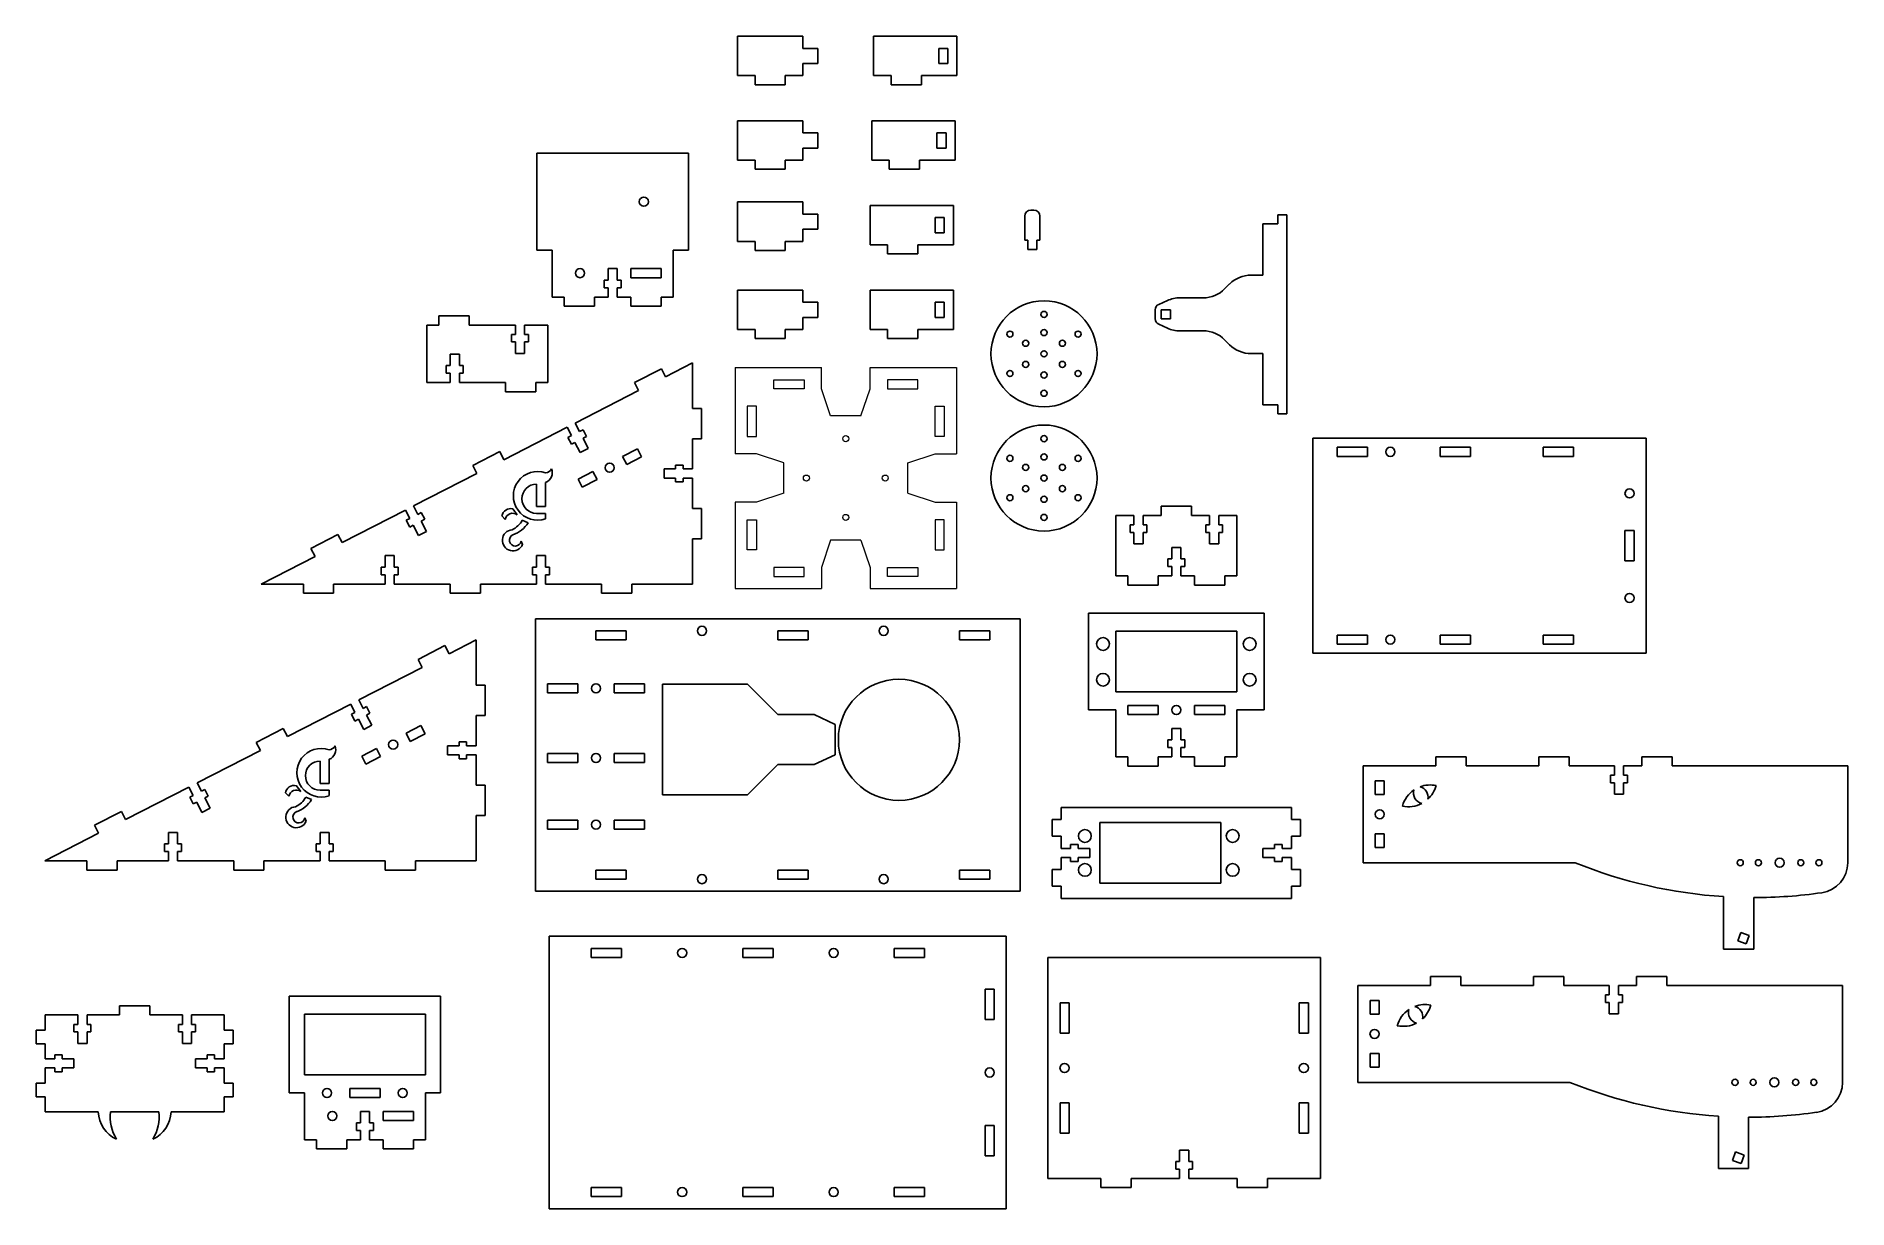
# Model space of a CAD drawing. Header units: inches. Extents: x 6.7 to 30.2, y 1.6 to 16.8.
import ezdxf

# ---------------------------------------------------------------- set-up
doc = ezdxf.new("R2010")
doc.units = ezdxf.units.IN
doc.header["$MEASUREMENT"] = 0

msp = doc.modelspace()

# ---------------------------------------------------------------- linework, layer by layer
at = {"color": 1, "linetype": 'Continuous', "lineweight": 25}
for p, q in [((16.637, 16.795), (15.79, 16.795)), ((15.79, 16.795), (15.79, 16.283)), ((16.637, 16.637), (16.637, 16.795)), ((18.641, 16.795), (17.559, 16.795)), ((17.559, 16.795), (17.559, 16.283)), ((18.641, 16.283), (18.641, 16.795)), ((16.834, 16.637), (16.637, 16.637)), ((16.834, 16.441), (16.834, 16.637)), ((18.405, 16.637), (18.405, 16.441)), ((18.523, 16.637), (18.405, 16.637)), ((18.523, 16.441), (18.523, 16.637)), ((15.79, 16.283), (16.017, 16.283)), ((16.017, 16.283), (16.017, 16.165)), ((16.41, 16.283), (16.637, 16.283)), ((16.41, 16.165), (16.41, 16.283)), ((16.637, 16.441), (16.834, 16.441)), ((16.637, 16.283), (16.637, 16.441)), ((17.559, 16.283), (17.785, 16.283)), ((17.785, 16.283), (17.785, 16.165)), ((18.179, 16.283), (18.641, 16.283)), ((18.179, 16.165), (18.179, 16.283)), ((18.405, 16.441), (18.523, 16.441)), ((16.017, 16.165), (16.41, 16.165)), ((17.785, 16.165), (18.179, 16.165)), ((16.637, 15.695), (15.79, 15.695)), ((15.79, 15.695), (15.79, 15.183)), ((16.637, 15.537), (16.637, 15.695)), ((18.618, 15.695), (17.536, 15.695)), ((17.536, 15.695), (17.536, 15.183)), ((18.618, 15.183), (18.618, 15.695)), ((16.834, 15.537), (16.637, 15.537)), ((16.637, 15.34), (16.834, 15.34)), ((16.637, 15.183), (16.637, 15.34)), ((16.834, 15.34), (16.834, 15.537)), ((18.382, 15.537), (18.382, 15.34)), ((18.5, 15.537), (18.382, 15.537)), ((18.382, 15.34), (18.5, 15.34)), ((18.5, 15.34), (18.5, 15.537)), ((13.182, 15.274), (13.182, 14.014)), ((15.151, 15.274), (13.182, 15.274)), ((15.151, 14.014), (15.151, 15.274)), ((15.79, 15.183), (16.017, 15.183)), ((16.017, 15.183), (16.017, 15.065)), ((16.41, 15.183), (16.637, 15.183)), ((16.41, 15.065), (16.41, 15.183)), ((17.536, 15.183), (17.762, 15.183)), ((17.762, 15.183), (17.762, 15.065)), ((18.156, 15.183), (18.618, 15.183)), ((18.156, 15.065), (18.156, 15.183)), ((16.017, 15.065), (16.41, 15.065)), ((17.762, 15.065), (18.156, 15.065)), ((16.637, 14.64), (15.79, 14.64)), ((15.79, 14.64), (15.79, 14.128)), ((16.637, 14.483), (16.637, 14.64)), ((16.834, 14.483), (16.637, 14.483)), ((16.834, 14.286), (16.834, 14.483)), ((18.595, 14.594), (17.513, 14.594)), ((17.513, 14.594), (17.513, 14.083)), ((18.359, 14.437), (18.359, 14.24)), ((18.477, 14.437), (18.359, 14.437)), ((18.477, 14.24), (18.477, 14.437)), ((18.595, 14.083), (18.595, 14.594)), ((19.523, 14.457), (19.523, 14.142)), ((19.641, 14.535), (19.602, 14.535)), ((19.72, 14.142), (19.72, 14.457)), ((22.812, 14.473), (22.812, 14.354)), ((22.93, 14.473), (22.812, 14.473)), ((22.93, 11.886), (22.93, 14.473)), ((15.79, 14.128), (16.017, 14.128)), ((16.017, 14.128), (16.017, 14.01)), ((16.41, 14.128), (16.637, 14.128)), ((16.41, 14.01), (16.41, 14.128)), ((16.637, 14.286), (16.834, 14.286)), ((16.637, 14.128), (16.637, 14.286)), ((18.359, 14.24), (18.477, 14.24)), ((19.523, 14.142), (19.563, 14.142)), ((19.563, 14.142), (19.563, 14.024)), ((19.681, 14.142), (19.72, 14.142)), ((19.681, 14.024), (19.681, 14.142)), ((22.615, 14.354), (22.615, 13.689)), ((22.812, 14.354), (22.615, 14.354)), ((13.182, 14.014), (13.379, 14.014)), ((13.379, 14.014), (13.379, 13.404)), ((14.954, 14.014), (15.151, 14.014)), ((14.954, 13.404), (14.954, 14.014)), ((16.017, 14.01), (16.41, 14.01)), ((17.513, 14.083), (17.739, 14.083)), ((17.739, 14.083), (17.739, 13.965)), ((17.739, 13.965), (18.133, 13.965)), ((18.133, 14.083), (18.595, 14.083)), ((18.133, 13.965), (18.133, 14.083)), ((19.563, 14.024), (19.681, 14.024)), ((14.107, 13.774), (14.225, 13.774)), ((14.107, 13.624), (14.107, 13.774)), ((14.225, 13.774), (14.225, 13.624)), ((14.403, 13.774), (14.403, 13.655)), ((14.796, 13.774), (14.403, 13.774)), ((14.796, 13.655), (14.796, 13.774)), ((22.615, 13.689), (22.464, 13.689)), ((14.056, 13.624), (14.107, 13.624)), ((14.056, 13.526), (14.056, 13.624)), ((14.107, 13.526), (14.056, 13.526)), ((14.107, 13.404), (14.107, 13.526)), ((14.225, 13.624), (14.277, 13.624)), ((14.225, 13.526), (14.225, 13.404)), ((14.277, 13.526), (14.225, 13.526)), ((14.277, 13.624), (14.277, 13.526)), ((14.403, 13.655), (14.796, 13.655)), ((16.637, 13.494), (15.79, 13.494)), ((15.79, 13.494), (15.79, 12.982)), ((16.637, 13.337), (16.637, 13.494)), ((18.595, 13.494), (17.513, 13.494)), ((17.513, 13.494), (17.513, 12.982)), ((18.595, 12.982), (18.595, 13.494)), ((22.185, 13.574), (22.121, 13.509)), ((13.379, 13.404), (13.536, 13.404)), ((13.536, 13.404), (13.536, 13.285)), ((13.536, 13.285), (13.93, 13.285)), ((13.93, 13.404), (14.107, 13.404)), ((13.93, 13.285), (13.93, 13.404)), ((14.225, 13.404), (14.403, 13.404)), ((14.403, 13.404), (14.403, 13.285)), ((14.403, 13.285), (14.796, 13.285)), ((14.796, 13.404), (14.954, 13.404)), ((14.796, 13.285), (14.796, 13.404)), ((16.834, 13.337), (16.637, 13.337)), ((16.834, 13.14), (16.834, 13.337)), ((18.359, 13.337), (18.359, 13.14)), ((18.477, 13.337), (18.359, 13.337)), ((18.477, 13.14), (18.477, 13.337)), ((21.218, 13.237), (21.218, 13.122)), ((21.377, 13.359), (21.264, 13.308)), ((21.415, 13.237), (21.297, 13.237)), ((21.297, 13.237), (21.297, 13.122)), ((21.415, 13.122), (21.415, 13.237)), ((21.842, 13.394), (21.539, 13.394)), ((11.751, 13.04), (11.751, 12.292)), ((11.909, 13.04), (11.751, 13.04)), ((11.909, 13.158), (11.909, 13.04)), ((12.303, 13.158), (11.909, 13.158)), ((12.303, 13.04), (12.303, 13.158)), ((12.903, 13.04), (12.303, 13.04)), ((12.903, 12.918), (12.903, 13.04)), ((13.021, 13.04), (13.021, 12.918)), ((13.326, 13.04), (13.021, 13.04)), ((13.326, 12.292), (13.326, 13.04)), ((15.79, 12.982), (16.017, 12.982)), ((16.017, 12.982), (16.017, 12.864)), ((16.41, 12.982), (16.637, 12.982)), ((16.41, 12.864), (16.41, 12.982)), ((16.637, 13.14), (16.834, 13.14)), ((16.637, 12.982), (16.637, 13.14)), ((17.513, 12.982), (17.739, 12.982)), ((17.739, 12.982), (17.739, 12.864)), ((18.133, 12.982), (18.595, 12.982)), ((18.133, 12.864), (18.133, 12.982)), ((18.359, 13.14), (18.477, 13.14)), ((21.264, 13.05), (21.377, 12.999)), ((21.297, 13.122), (21.415, 13.122)), ((21.539, 12.965), (21.842, 12.965)), ((12.852, 12.918), (12.903, 12.918)), ((12.852, 12.82), (12.852, 12.918)), ((12.903, 12.82), (12.852, 12.82)), ((12.903, 12.67), (12.903, 12.82)), ((13.021, 12.918), (13.072, 12.918)), ((13.021, 12.82), (13.021, 12.67)), ((13.072, 12.82), (13.021, 12.82)), ((13.072, 12.918), (13.072, 12.82)), ((16.017, 12.864), (16.41, 12.864)), ((17.739, 12.864), (18.133, 12.864)), ((22.121, 12.849), (22.185, 12.785)), ((12.005, 12.513), (12.057, 12.513)), ((12.005, 12.414), (12.005, 12.513)), ((12.057, 12.662), (12.175, 12.662)), ((12.057, 12.513), (12.057, 12.662)), ((12.175, 12.662), (12.175, 12.513)), ((12.175, 12.513), (12.226, 12.513)), ((12.226, 12.513), (12.226, 12.414)), ((13.021, 12.67), (12.903, 12.67)), ((15.205, 12.547), (14.855, 12.367)), ((15.205, 11.956), (15.205, 12.547)), ((22.464, 12.669), (22.615, 12.669)), ((22.615, 12.669), (22.615, 12.004)), ((11.751, 12.292), (12.057, 12.292)), ((12.057, 12.414), (12.005, 12.414)), ((12.057, 12.292), (12.057, 12.414)), ((12.175, 12.414), (12.175, 12.292)), ((12.226, 12.414), (12.175, 12.414)), ((12.175, 12.292), (12.775, 12.292)), ((12.775, 12.292), (12.775, 12.174)), ((13.169, 12.292), (13.326, 12.292)), ((13.169, 12.174), (13.169, 12.292)), ((14.801, 12.472), (14.45, 12.293)), ((14.45, 12.293), (14.504, 12.188)), ((14.855, 12.367), (14.801, 12.472)), ((12.775, 12.174), (13.169, 12.174)), ((14.504, 12.188), (13.681, 11.765)), ((15.323, 11.956), (15.205, 11.956)), ((15.323, 11.563), (15.323, 11.956)), ((22.615, 12.004), (22.812, 12.004)), ((22.812, 12.004), (22.812, 11.886)), ((22.812, 11.886), (22.93, 11.886)), ((13.576, 11.712), (12.753, 11.289)), ((13.632, 11.603), (13.576, 11.712)), ((13.586, 11.58), (13.632, 11.603)), ((13.631, 11.492), (13.586, 11.58)), ((13.681, 11.765), (13.737, 11.657)), ((13.737, 11.657), (13.782, 11.68)), ((13.782, 11.68), (13.827, 11.593)), ((13.827, 11.593), (13.782, 11.569)), ((13.782, 11.569), (13.85, 11.436)), ((15.205, 11.563), (15.323, 11.563)), ((15.205, 11.169), (15.205, 11.563)), ((23.269, 11.569), (23.269, 8.774)), ((27.6, 11.569), (23.269, 11.569)), ((27.6, 8.774), (27.6, 11.569)), ((12.699, 11.395), (12.348, 11.215)), ((12.753, 11.289), (12.699, 11.395)), ((13.676, 11.515), (13.631, 11.492)), ((13.745, 11.382), (13.676, 11.515)), ((13.85, 11.436), (13.745, 11.382)), ((14.488, 11.432), (14.296, 11.333)), ((14.296, 11.333), (14.35, 11.228)), ((14.35, 11.228), (14.542, 11.327)), ((14.542, 11.327), (14.488, 11.432)), ((23.978, 11.451), (23.584, 11.451)), ((23.584, 11.451), (23.584, 11.333)), ((23.584, 11.333), (23.978, 11.333)), ((23.978, 11.333), (23.978, 11.451)), ((24.923, 11.451), (24.923, 11.333)), ((25.316, 11.451), (24.923, 11.451)), ((24.923, 11.333), (25.316, 11.333)), ((25.316, 11.333), (25.316, 11.451)), ((26.261, 11.451), (26.261, 11.333)), ((26.655, 11.451), (26.261, 11.451)), ((26.261, 11.333), (26.655, 11.333)), ((26.655, 11.333), (26.655, 11.451)), ((12.402, 11.11), (11.579, 10.688)), ((12.348, 11.215), (12.402, 11.11)), ((13.911, 11.136), (13.719, 11.037)), ((13.965, 11.031), (13.911, 11.136)), ((14.835, 11.169), (14.984, 11.169)), ((14.835, 11.051), (14.835, 11.169)), ((14.984, 11.22), (15.083, 11.22)), ((14.984, 11.169), (14.984, 11.22)), ((15.083, 11.22), (15.083, 11.169)), ((15.083, 11.169), (15.205, 11.169)), ((13.178, 10.972), (13.178, 10.681)), ((13.295, 10.681), (13.295, 10.994)), ((13.719, 11.037), (13.772, 10.932)), ((13.772, 10.932), (13.965, 11.031)), ((14.984, 11.051), (14.835, 11.051)), ((14.984, 11), (14.984, 11.051)), ((15.083, 11), (14.984, 11)), ((15.083, 11.051), (15.083, 11)), ((15.205, 11.051), (15.083, 11.051)), ((15.205, 10.657), (15.205, 11.051)), ((11.474, 10.634), (10.651, 10.212)), ((11.53, 10.525), (11.474, 10.634)), ((11.579, 10.688), (11.635, 10.579)), ((11.635, 10.579), (11.68, 10.602)), ((11.68, 10.602), (11.725, 10.515)), ((12.926, 10.574), (12.868, 10.651)), ((13.178, 10.681), (13.295, 10.681)), ((15.323, 10.657), (15.205, 10.657)), ((15.323, 10.263), (15.323, 10.657)), ((21.296, 10.684), (21.296, 10.565)), ((21.69, 10.684), (21.296, 10.684)), ((21.69, 10.565), (21.69, 10.684)), ((11.484, 10.502), (11.53, 10.525)), ((11.529, 10.414), (11.484, 10.502)), ((11.574, 10.438), (11.529, 10.414)), ((11.643, 10.304), (11.574, 10.438)), ((11.725, 10.515), (11.68, 10.491)), ((11.68, 10.491), (11.748, 10.358)), ((12.727, 10.559), (12.771, 10.514)), ((13.068, 10.47), (12.992, 10.504)), ((13.295, 10.592), (13.178, 10.592)), ((13.295, 10.521), (13.295, 10.592)), ((20.706, 10.565), (20.706, 9.778)), ((20.942, 10.565), (20.706, 10.565)), ((20.891, 10.443), (20.942, 10.443)), ((20.891, 10.345), (20.891, 10.443)), ((20.942, 10.443), (20.942, 10.565)), ((21.06, 10.565), (21.06, 10.443)), ((21.296, 10.565), (21.06, 10.565)), ((21.06, 10.443), (21.111, 10.443)), ((21.111, 10.443), (21.111, 10.345)), ((21.926, 10.565), (21.69, 10.565)), ((21.875, 10.443), (21.926, 10.443)), ((21.875, 10.345), (21.875, 10.443)), ((21.926, 10.443), (21.926, 10.565)), ((22.044, 10.565), (22.044, 10.443)), ((22.28, 10.565), (22.044, 10.565)), ((22.044, 10.443), (22.095, 10.443)), ((22.095, 10.443), (22.095, 10.345)), ((22.28, 9.778), (22.28, 10.565)), ((27.442, 10.369), (27.324, 10.369)), ((27.324, 10.369), (27.324, 9.975)), ((27.442, 9.975), (27.442, 10.369)), ((10.597, 10.317), (10.246, 10.137)), ((10.246, 10.137), (10.3, 10.032)), ((10.651, 10.212), (10.597, 10.317)), ((11.748, 10.358), (11.643, 10.304)), ((12.997, 10.189), (12.978, 10.232)), ((15.205, 10.263), (15.323, 10.263)), ((15.205, 9.673), (15.205, 10.263)), ((20.942, 10.345), (20.891, 10.345)), ((20.942, 10.195), (20.942, 10.345)), ((21.06, 10.195), (20.942, 10.195)), ((21.06, 10.345), (21.06, 10.195)), ((21.111, 10.345), (21.06, 10.345)), ((21.434, 10.148), (21.552, 10.148)), ((21.434, 9.999), (21.434, 10.148)), ((21.552, 10.148), (21.552, 9.999)), ((21.926, 10.345), (21.875, 10.345)), ((21.926, 10.195), (21.926, 10.345)), ((22.044, 10.195), (21.926, 10.195)), ((22.044, 10.345), (22.044, 10.195)), ((22.095, 10.345), (22.044, 10.345)), ((10.3, 10.032), (9.6, 9.673)), ((11.158, 9.893), (11.209, 9.893)), ((11.158, 9.795), (11.158, 9.893)), ((11.209, 10.043), (11.327, 10.043)), ((11.209, 9.893), (11.209, 10.043)), ((11.327, 10.043), (11.327, 9.893)), ((11.327, 9.893), (11.378, 9.893)), ((11.378, 9.893), (11.378, 9.795)), ((13.126, 9.893), (13.177, 9.893)), ((13.126, 9.795), (13.126, 9.893)), ((13.177, 10.043), (13.295, 10.043)), ((13.177, 9.893), (13.177, 10.043)), ((13.295, 10.043), (13.295, 9.893)), ((13.295, 9.893), (13.347, 9.893)), ((13.347, 9.893), (13.347, 9.795)), ((21.383, 9.999), (21.434, 9.999)), ((21.383, 9.9), (21.383, 9.999)), ((21.434, 9.9), (21.383, 9.9)), ((21.434, 9.778), (21.434, 9.9)), ((21.552, 9.999), (21.603, 9.999)), ((21.552, 9.9), (21.552, 9.778)), ((21.603, 9.9), (21.552, 9.9)), ((21.603, 9.999), (21.603, 9.9)), ((27.324, 9.975), (27.442, 9.975)), ((9.6, 9.673), (10.147, 9.673)), ((10.147, 9.673), (10.147, 9.555)), ((10.54, 9.673), (11.209, 9.673)), ((10.54, 9.555), (10.54, 9.673)), ((11.209, 9.795), (11.158, 9.795)), ((11.209, 9.673), (11.209, 9.795)), ((11.327, 9.795), (11.327, 9.673)), ((11.378, 9.795), (11.327, 9.795)), ((11.327, 9.673), (12.055, 9.673)), ((12.055, 9.673), (12.055, 9.555)), ((12.449, 9.673), (13.177, 9.673)), ((12.449, 9.555), (12.449, 9.673)), ((13.177, 9.795), (13.126, 9.795)), ((13.177, 9.673), (13.177, 9.795)), ((13.295, 9.795), (13.295, 9.673)), ((13.347, 9.795), (13.295, 9.795)), ((13.295, 9.673), (14.024, 9.673)), ((14.024, 9.673), (14.024, 9.555)), ((14.417, 9.673), (15.205, 9.673)), ((14.417, 9.555), (14.417, 9.673)), ((20.706, 9.778), (20.863, 9.778)), ((20.863, 9.778), (20.863, 9.66)), ((20.863, 9.66), (21.257, 9.66)), ((21.257, 9.778), (21.434, 9.778)), ((21.257, 9.66), (21.257, 9.778)), ((21.552, 9.778), (21.729, 9.778)), ((21.729, 9.778), (21.729, 9.66)), ((21.729, 9.66), (22.123, 9.66)), ((22.123, 9.778), (22.28, 9.778)), ((22.123, 9.66), (22.123, 9.778)), ((10.147, 9.555), (10.54, 9.555)), ((12.055, 9.555), (12.449, 9.555)), ((14.024, 9.555), (14.417, 9.555)), ((19.462, 9.223), (13.162, 9.223)), ((13.162, 9.223), (13.162, 5.68)), ((19.462, 5.68), (19.462, 9.223)), ((20.351, 9.296), (20.351, 8.036)), ((22.635, 9.296), (20.351, 9.296)), ((22.635, 8.036), (22.635, 9.296)), ((12.391, 8.947), (12.041, 8.768)), ((12.391, 8.357), (12.391, 8.947)), ((14.344, 9.065), (13.95, 9.065)), ((13.95, 9.065), (13.95, 8.947)), ((13.95, 8.947), (14.344, 8.947)), ((14.344, 8.947), (14.344, 9.065)), ((16.706, 9.065), (16.312, 9.065)), ((16.312, 9.065), (16.312, 8.947)), ((16.312, 8.947), (16.706, 8.947)), ((16.706, 8.947), (16.706, 9.065)), ((19.068, 9.065), (18.674, 9.065)), ((18.674, 9.065), (18.674, 8.947)), ((18.674, 8.947), (19.068, 8.947)), ((19.068, 8.947), (19.068, 9.065)), ((20.706, 8.272), (20.706, 9.059)), ((22.28, 9.059), (20.706, 9.059)), ((22.28, 9.059), (22.28, 8.272)), ((23.978, 9.01), (23.584, 9.01)), ((23.584, 9.01), (23.584, 8.892)), ((23.978, 8.892), (23.978, 9.01)), ((25.316, 9.01), (24.923, 9.01)), ((24.923, 9.01), (24.923, 8.892)), ((25.316, 8.892), (25.316, 9.01)), ((26.261, 9.01), (26.261, 8.892)), ((26.655, 9.01), (26.261, 9.01)), ((26.655, 8.892), (26.655, 9.01)), ((11.987, 8.873), (11.637, 8.693)), ((12.041, 8.768), (11.987, 8.873)), ((23.269, 8.774), (27.6, 8.774)), ((23.584, 8.892), (23.978, 8.892)), ((24.923, 8.892), (25.316, 8.892)), ((26.261, 8.892), (26.655, 8.892)), ((11.69, 8.588), (10.867, 8.166)), ((11.637, 8.693), (11.69, 8.588)), ((12.509, 8.357), (12.391, 8.357)), ((12.509, 7.963), (12.509, 8.357)), ((13.714, 8.376), (13.32, 8.376)), ((13.32, 8.376), (13.32, 8.258)), ((13.32, 8.258), (13.714, 8.258)), ((13.714, 8.258), (13.714, 8.376)), ((14.58, 8.376), (14.186, 8.376)), ((14.186, 8.376), (14.186, 8.258)), ((14.186, 8.258), (14.58, 8.258)), ((14.58, 8.258), (14.58, 8.376)), ((15.918, 8.372), (14.816, 8.372)), ((14.816, 8.372), (14.816, 6.932)), ((16.312, 7.979), (15.918, 8.372)), ((22.28, 8.272), (20.706, 8.272)), ((10.762, 8.112), (9.939, 7.69)), ((10.818, 8.003), (10.762, 8.112)), ((10.867, 8.166), (10.923, 8.057)), ((10.923, 8.057), (10.968, 8.081)), ((10.968, 8.081), (11.013, 7.993)), ((20.351, 8.036), (20.706, 8.036)), ((20.706, 7.425), (20.706, 8.036)), ((20.863, 8.095), (21.257, 8.095)), ((20.863, 7.977), (20.863, 8.095)), ((21.257, 8.095), (21.257, 7.977)), ((22.123, 8.095), (21.729, 8.095)), ((21.729, 8.095), (21.729, 7.977)), ((22.123, 7.977), (22.123, 8.095)), ((22.28, 8.036), (22.635, 8.036)), ((22.28, 7.425), (22.28, 8.036)), ((9.885, 7.795), (9.535, 7.615)), ((9.939, 7.69), (9.885, 7.795)), ((10.772, 7.98), (10.818, 8.003)), ((10.817, 7.892), (10.772, 7.98)), ((10.863, 7.916), (10.817, 7.892)), ((10.931, 7.783), (10.863, 7.916)), ((11.036, 7.837), (10.931, 7.783)), ((11.013, 7.993), (10.968, 7.97)), ((10.968, 7.97), (11.036, 7.837)), ((11.675, 7.832), (11.482, 7.733)), ((11.728, 7.727), (11.675, 7.832)), ((12.391, 7.963), (12.509, 7.963)), ((12.391, 7.569), (12.391, 7.963)), ((16.784, 7.979), (16.312, 7.979)), ((17.06, 7.845), (16.784, 7.979)), ((17.06, 7.451), (17.06, 7.845)), ((21.257, 7.977), (20.863, 7.977)), ((21.552, 7.796), (21.434, 7.796)), ((21.434, 7.796), (21.434, 7.646)), ((21.552, 7.646), (21.552, 7.796)), ((21.729, 7.977), (22.123, 7.977)), ((9.535, 7.615), (9.588, 7.51)), ((11.097, 7.536), (10.905, 7.437)), ((11.151, 7.431), (11.097, 7.536)), ((11.482, 7.733), (11.536, 7.628)), ((11.536, 7.628), (11.728, 7.727)), ((12.021, 7.569), (12.171, 7.569)), ((12.021, 7.451), (12.021, 7.569)), ((12.171, 7.621), (12.269, 7.621)), ((12.171, 7.569), (12.171, 7.621)), ((12.269, 7.621), (12.269, 7.569)), ((12.269, 7.569), (12.391, 7.569)), ((21.434, 7.646), (21.383, 7.646)), ((21.383, 7.646), (21.383, 7.547)), ((21.383, 7.547), (21.434, 7.547)), ((21.434, 7.547), (21.434, 7.425)), ((21.603, 7.646), (21.552, 7.646)), ((21.552, 7.425), (21.552, 7.547)), ((21.552, 7.547), (21.603, 7.547)), ((21.603, 7.547), (21.603, 7.646)), ((9.588, 7.51), (8.765, 7.088)), ((10.364, 7.372), (10.364, 7.081)), ((10.482, 7.081), (10.482, 7.395)), ((10.905, 7.437), (10.959, 7.332)), ((10.959, 7.332), (11.151, 7.431)), ((12.171, 7.451), (12.021, 7.451)), ((12.171, 7.4), (12.171, 7.451)), ((12.269, 7.4), (12.171, 7.4)), ((12.269, 7.451), (12.269, 7.4)), ((12.391, 7.451), (12.269, 7.451)), ((12.391, 7.058), (12.391, 7.451)), ((13.714, 7.471), (13.32, 7.471)), ((13.32, 7.471), (13.32, 7.353)), ((13.32, 7.353), (13.714, 7.353)), ((13.714, 7.353), (13.714, 7.471)), ((14.58, 7.471), (14.186, 7.471)), ((14.186, 7.471), (14.186, 7.353)), ((14.186, 7.353), (14.58, 7.353)), ((14.58, 7.353), (14.58, 7.471)), ((15.918, 6.932), (16.312, 7.325)), ((16.312, 7.325), (16.784, 7.325)), ((16.784, 7.325), (17.06, 7.451)), ((20.863, 7.425), (20.706, 7.425)), ((20.863, 7.425), (20.863, 7.307)), ((20.863, 7.307), (21.257, 7.307)), ((21.257, 7.307), (21.257, 7.425)), ((21.434, 7.425), (21.257, 7.425)), ((21.729, 7.425), (21.552, 7.425)), ((21.729, 7.307), (21.729, 7.425)), ((22.123, 7.307), (21.729, 7.307)), ((22.28, 7.425), (22.123, 7.425)), ((22.123, 7.425), (22.123, 7.307)), ((23.92, 7.31), (23.92, 6.05)), ((24.865, 7.31), (23.92, 7.31)), ((24.865, 7.428), (24.865, 7.31)), ((25.259, 7.428), (24.865, 7.428)), ((25.259, 7.31), (25.259, 7.428)), ((26.204, 7.31), (25.259, 7.31)), ((26.204, 7.428), (26.204, 7.31)), ((26.597, 7.428), (26.204, 7.428)), ((26.597, 7.31), (26.597, 7.428)), ((27.188, 7.31), (26.597, 7.31)), ((27.188, 7.188), (27.188, 7.31)), ((27.306, 7.31), (27.306, 7.188)), ((27.542, 7.31), (27.306, 7.31)), ((27.542, 7.428), (27.542, 7.31)), ((27.936, 7.428), (27.542, 7.428)), ((27.936, 7.31), (27.936, 7.428)), ((30.22, 7.31), (27.936, 7.31)), ((30.22, 6.05), (30.22, 7.31)), ((8.765, 7.088), (8.821, 6.98)), ((10.364, 7.081), (10.482, 7.081)), ((24.196, 7.113), (24.078, 7.113)), ((24.078, 7.113), (24.078, 6.936)), ((24.196, 6.936), (24.196, 7.113)), ((27.137, 7.188), (27.188, 7.188)), ((27.137, 7.089), (27.137, 7.188)), ((27.188, 7.089), (27.137, 7.089)), ((27.188, 6.94), (27.188, 7.089)), ((27.306, 7.188), (27.357, 7.188)), ((27.306, 7.089), (27.306, 6.94)), ((27.357, 7.089), (27.306, 7.089)), ((27.357, 7.188), (27.357, 7.089)), ((8.66, 7.034), (7.837, 6.612)), ((8.716, 6.926), (8.66, 7.034)), ((8.67, 6.902), (8.716, 6.926)), ((8.715, 6.815), (8.67, 6.902)), ((8.761, 6.838), (8.715, 6.815)), ((8.829, 6.705), (8.761, 6.838)), ((8.821, 6.98), (8.866, 7.003)), ((8.866, 7.003), (8.911, 6.915)), ((8.911, 6.915), (8.866, 6.892)), ((8.866, 6.892), (8.934, 6.759)), ((9.913, 6.959), (9.957, 6.915)), ((10.113, 6.975), (10.055, 7.052)), ((10.254, 6.871), (10.178, 6.904)), ((10.482, 6.993), (10.364, 6.993)), ((10.482, 6.922), (10.482, 6.993)), ((12.509, 7.058), (12.391, 7.058)), ((12.509, 6.664), (12.509, 7.058)), ((14.816, 6.932), (15.918, 6.932)), ((24.078, 6.936), (24.196, 6.936)), ((27.306, 6.94), (27.188, 6.94)), ((7.783, 6.717), (7.433, 6.538)), ((7.837, 6.612), (7.783, 6.717)), ((8.934, 6.759), (8.829, 6.705)), ((10.183, 6.589), (10.164, 6.633)), ((12.391, 6.664), (12.509, 6.664)), ((12.391, 6.073), (12.391, 6.664)), ((13.714, 6.605), (13.32, 6.605)), ((13.32, 6.605), (13.32, 6.487)), ((13.714, 6.487), (13.714, 6.605)), ((14.58, 6.605), (14.186, 6.605)), ((14.186, 6.605), (14.186, 6.487)), ((14.58, 6.487), (14.58, 6.605)), ((19.879, 6.611), (19.879, 6.394)), ((19.997, 6.611), (19.879, 6.611)), ((19.997, 6.768), (19.997, 6.611)), ((22.989, 6.768), (19.997, 6.768)), ((22.989, 6.611), (22.989, 6.768)), ((23.107, 6.611), (22.989, 6.611)), ((23.107, 6.394), (23.107, 6.611)), ((7.486, 6.433), (6.786, 6.073)), ((7.433, 6.538), (7.486, 6.433)), ((8.395, 6.443), (8.513, 6.443)), ((8.395, 6.294), (8.395, 6.443)), ((8.513, 6.443), (8.513, 6.294)), ((10.364, 6.443), (10.482, 6.443)), ((10.364, 6.294), (10.364, 6.443)), ((10.482, 6.443), (10.482, 6.294)), ((13.32, 6.487), (13.714, 6.487)), ((14.186, 6.487), (14.58, 6.487)), ((19.879, 6.394), (19.997, 6.394)), ((19.997, 6.394), (19.997, 6.237)), ((20.497, 6.571), (20.497, 5.784)), ((22.072, 6.571), (20.497, 6.571)), ((22.072, 5.784), (22.072, 6.571)), ((22.989, 6.394), (23.107, 6.394)), ((22.989, 6.237), (22.989, 6.394)), ((24.196, 6.424), (24.078, 6.424)), ((24.078, 6.424), (24.078, 6.247)), ((24.196, 6.247), (24.196, 6.424)), ((8.344, 6.294), (8.395, 6.294)), ((8.344, 6.195), (8.344, 6.294)), ((8.395, 6.195), (8.344, 6.195)), ((8.395, 6.073), (8.395, 6.195)), ((8.513, 6.294), (8.564, 6.294)), ((8.513, 6.195), (8.513, 6.073)), ((8.564, 6.195), (8.513, 6.195)), ((8.564, 6.294), (8.564, 6.195)), ((10.312, 6.294), (10.364, 6.294)), ((10.312, 6.195), (10.312, 6.294)), ((10.364, 6.195), (10.312, 6.195)), ((10.364, 6.073), (10.364, 6.195)), ((10.482, 6.294), (10.533, 6.294)), ((10.482, 6.195), (10.482, 6.073)), ((10.533, 6.195), (10.482, 6.195)), ((10.533, 6.294), (10.533, 6.195)), ((19.997, 6.237), (20.119, 6.237)), ((20.119, 6.288), (20.217, 6.288)), ((20.119, 6.237), (20.119, 6.288)), ((20.217, 6.288), (20.217, 6.237)), ((20.217, 6.237), (20.367, 6.237)), ((20.367, 6.237), (20.367, 6.119)), ((22.619, 6.237), (22.769, 6.237)), ((22.619, 6.119), (22.619, 6.237)), ((22.769, 6.288), (22.867, 6.288)), ((22.769, 6.237), (22.769, 6.288)), ((22.867, 6.288), (22.867, 6.237)), ((22.867, 6.237), (22.989, 6.237)), ((24.078, 6.247), (24.196, 6.247)), ((6.786, 6.073), (7.333, 6.073)), ((7.333, 6.073), (7.333, 5.955)), ((7.333, 5.955), (7.727, 5.955)), ((7.727, 6.073), (8.395, 6.073)), ((7.727, 5.955), (7.727, 6.073)), ((8.513, 6.073), (9.242, 6.073)), ((9.242, 6.073), (9.242, 5.955)), ((9.242, 5.955), (9.635, 5.955)), ((9.635, 6.073), (10.364, 6.073)), ((9.635, 5.955), (9.635, 6.073)), ((10.482, 6.073), (11.21, 6.073)), ((11.21, 6.073), (11.21, 5.955)), ((11.21, 5.955), (11.604, 5.955)), ((11.604, 6.073), (12.391, 6.073)), ((11.604, 5.955), (11.604, 6.073)), ((14.344, 5.955), (13.95, 5.955)), ((13.95, 5.955), (13.95, 5.837)), ((14.344, 5.837), (14.344, 5.955)), ((16.706, 5.955), (16.312, 5.955)), ((16.312, 5.955), (16.312, 5.837)), ((16.706, 5.837), (16.706, 5.955)), ((19.068, 5.955), (18.674, 5.955)), ((18.674, 5.955), (18.674, 5.837)), ((19.068, 5.837), (19.068, 5.955)), ((19.879, 5.961), (19.879, 5.745)), ((19.997, 5.961), (19.879, 5.961)), ((19.997, 6.119), (19.997, 5.961)), ((20.119, 6.119), (19.997, 6.119)), ((20.119, 6.067), (20.119, 6.119)), ((20.217, 6.067), (20.119, 6.067)), ((20.217, 6.119), (20.217, 6.067)), ((20.367, 6.119), (20.217, 6.119)), ((22.769, 6.119), (22.619, 6.119)), ((22.769, 6.067), (22.769, 6.119)), ((22.867, 6.067), (22.769, 6.067)), ((22.867, 6.119), (22.867, 6.067)), ((22.989, 6.119), (22.867, 6.119)), ((22.989, 5.961), (22.989, 6.119)), ((23.107, 5.961), (22.989, 5.961)), ((23.107, 5.745), (23.107, 5.961)), ((23.92, 6.05), (26.676, 6.05)), ((13.162, 5.68), (19.462, 5.68)), ((13.95, 5.837), (14.344, 5.837)), ((16.312, 5.837), (16.706, 5.837)), ((18.674, 5.837), (19.068, 5.837)), ((19.879, 5.745), (19.997, 5.745)), ((19.997, 5.745), (19.997, 5.587)), ((20.497, 5.784), (22.072, 5.784)), ((22.989, 5.745), (23.107, 5.745)), ((22.989, 5.587), (22.989, 5.745)), ((19.997, 5.587), (22.989, 5.587)), ((28.605, 5.609), (28.605, 4.928)), ((28.999, 4.928), (28.999, 5.597)), ((13.342, 5.095), (13.342, 1.551)), ((19.283, 5.095), (13.342, 5.095)), ((19.283, 1.551), (19.283, 5.095)), ((28.829, 5.145), (28.789, 5.034)), ((28.789, 5.034), (28.9, 4.994)), ((28.94, 5.105), (28.829, 5.145)), ((28.9, 4.994), (28.94, 5.105)), ((14.283, 4.937), (13.889, 4.937)), ((13.889, 4.937), (13.889, 4.819)), ((13.889, 4.819), (14.283, 4.819)), ((14.283, 4.819), (14.283, 4.937)), ((15.857, 4.937), (15.857, 4.819)), ((16.251, 4.937), (15.857, 4.937)), ((15.857, 4.819), (16.251, 4.819)), ((16.251, 4.819), (16.251, 4.937)), ((18.22, 4.937), (17.826, 4.937)), ((17.826, 4.937), (17.826, 4.819)), ((17.826, 4.819), (18.22, 4.819)), ((18.22, 4.819), (18.22, 4.937)), ((19.823, 1.945), (19.823, 4.819)), ((23.367, 4.819), (19.823, 4.819)), ((23.367, 1.945), (23.367, 4.819)), ((28.605, 4.928), (28.999, 4.928)), ((24.798, 4.573), (24.798, 4.455)), ((25.191, 4.573), (24.798, 4.573)), ((25.191, 4.455), (25.191, 4.573)), ((26.136, 4.573), (26.136, 4.455)), ((26.53, 4.573), (26.136, 4.573)), ((26.53, 4.455), (26.53, 4.573)), ((27.475, 4.573), (27.475, 4.455)), ((27.868, 4.573), (27.475, 4.573)), ((27.868, 4.455), (27.868, 4.573)), ((9.963, 4.317), (9.963, 3.057)), ((11.931, 4.317), (9.963, 4.317)), ((11.931, 3.057), (11.931, 4.317)), ((19.125, 4.406), (19.007, 4.406)), ((19.007, 4.406), (19.007, 4.012)), ((19.125, 4.012), (19.125, 4.406)), ((23.853, 4.455), (23.853, 3.195)), ((24.798, 4.455), (23.853, 4.455)), ((24.128, 4.258), (24.01, 4.258)), ((24.01, 4.258), (24.01, 4.081)), ((24.128, 4.081), (24.128, 4.258)), ((26.136, 4.455), (25.191, 4.455)), ((27.12, 4.455), (26.53, 4.455)), ((27.069, 4.333), (27.12, 4.333)), ((27.069, 4.235), (27.069, 4.333)), ((27.12, 4.333), (27.12, 4.455)), ((27.238, 4.455), (27.238, 4.333)), ((27.475, 4.455), (27.238, 4.455)), ((27.238, 4.333), (27.29, 4.333)), ((27.29, 4.333), (27.29, 4.235)), ((30.152, 4.455), (27.868, 4.455)), ((30.152, 3.195), (30.152, 4.455)), ((6.793, 4.071), (6.793, 3.874)), ((7.216, 4.071), (6.793, 4.071)), ((7.216, 3.949), (7.216, 4.071)), ((7.335, 4.071), (7.335, 3.949)), ((7.758, 4.071), (7.335, 4.071)), ((7.758, 4.189), (7.758, 4.071)), ((8.151, 4.189), (7.758, 4.189)), ((8.151, 4.071), (8.151, 4.189)), ((8.575, 4.071), (8.151, 4.071)), ((8.575, 3.949), (8.575, 4.071)), ((8.693, 4.071), (8.693, 3.949)), ((9.116, 4.071), (8.693, 4.071)), ((9.116, 3.874), (9.116, 4.071)), ((10.16, 3.294), (10.16, 4.081)), ((11.734, 4.081), (10.16, 4.081)), ((11.734, 4.081), (11.734, 3.294)), ((19.007, 4.012), (19.125, 4.012)), ((20.099, 4.229), (19.981, 4.229)), ((19.981, 4.229), (19.981, 3.835)), ((20.099, 3.835), (20.099, 4.229)), ((23.091, 3.835), (23.091, 4.229)), ((23.091, 4.229), (23.209, 4.229)), ((23.209, 4.229), (23.209, 3.835)), ((24.01, 4.081), (24.128, 4.081)), ((27.12, 4.235), (27.069, 4.235)), ((27.12, 4.085), (27.12, 4.235)), ((27.238, 4.085), (27.12, 4.085)), ((27.238, 4.235), (27.238, 4.085)), ((27.29, 4.235), (27.238, 4.235)), ((6.675, 3.874), (6.675, 3.697)), ((6.793, 3.874), (6.675, 3.874)), ((7.165, 3.949), (7.216, 3.949)), ((7.165, 3.851), (7.165, 3.949)), ((7.216, 3.851), (7.165, 3.851)), ((7.216, 3.701), (7.216, 3.851)), ((7.335, 3.949), (7.386, 3.949)), ((7.335, 3.851), (7.335, 3.701)), ((7.386, 3.851), (7.335, 3.851)), ((7.386, 3.949), (7.386, 3.851)), ((8.524, 3.949), (8.575, 3.949)), ((8.524, 3.851), (8.524, 3.949)), ((8.575, 3.851), (8.524, 3.851)), ((8.575, 3.701), (8.575, 3.851)), ((8.693, 3.949), (8.744, 3.949)), ((8.693, 3.851), (8.693, 3.701)), ((8.744, 3.851), (8.693, 3.851)), ((8.744, 3.949), (8.744, 3.851)), ((9.234, 3.874), (9.116, 3.874)), ((9.234, 3.697), (9.234, 3.874)), ((19.981, 3.835), (20.099, 3.835)), ((23.209, 3.835), (23.091, 3.835)), ((6.675, 3.697), (6.793, 3.697)), ((6.793, 3.697), (6.793, 3.5)), ((6.915, 3.551), (7.014, 3.551)), ((6.915, 3.5), (6.915, 3.551)), ((7.014, 3.551), (7.014, 3.5)), ((7.335, 3.701), (7.216, 3.701)), ((8.693, 3.701), (8.575, 3.701)), ((8.896, 3.551), (8.994, 3.551)), ((8.896, 3.5), (8.896, 3.551)), ((8.994, 3.551), (8.994, 3.5)), ((9.116, 3.697), (9.234, 3.697)), ((9.116, 3.5), (9.116, 3.697)), ((24.128, 3.569), (24.01, 3.569)), ((24.01, 3.569), (24.01, 3.392)), ((24.128, 3.392), (24.128, 3.569)), ((6.793, 3.5), (6.915, 3.5)), ((6.793, 3.382), (6.793, 3.185)), ((6.915, 3.382), (6.793, 3.382)), ((6.915, 3.331), (6.915, 3.382)), ((7.014, 3.331), (6.915, 3.331)), ((7.014, 3.5), (7.163, 3.5)), ((7.014, 3.382), (7.014, 3.331)), ((7.163, 3.382), (7.014, 3.382)), ((7.163, 3.5), (7.163, 3.382)), ((8.746, 3.5), (8.896, 3.5)), ((8.746, 3.382), (8.746, 3.5)), ((8.896, 3.382), (8.746, 3.382)), ((8.896, 3.331), (8.896, 3.382)), ((8.994, 3.331), (8.896, 3.331)), ((8.994, 3.5), (9.116, 3.5)), ((8.994, 3.382), (8.994, 3.331)), ((9.116, 3.382), (8.994, 3.382)), ((9.116, 3.185), (9.116, 3.382)), ((24.01, 3.392), (24.128, 3.392)), ((6.675, 3.185), (6.675, 3.008)), ((6.793, 3.185), (6.675, 3.185)), ((9.234, 3.185), (9.116, 3.185)), ((9.234, 3.008), (9.234, 3.185)), ((11.734, 3.294), (10.16, 3.294)), ((11.144, 3.116), (10.75, 3.116)), ((10.75, 3.116), (10.75, 2.998)), ((11.144, 2.998), (11.144, 3.116)), ((23.853, 3.195), (26.609, 3.195)), ((6.675, 3.008), (6.793, 3.008)), ((6.793, 3.008), (6.793, 2.811)), ((9.116, 3.008), (9.234, 3.008)), ((9.116, 2.811), (9.116, 3.008)), ((9.963, 3.057), (10.16, 3.057)), ((10.16, 2.447), (10.16, 3.057)), ((10.75, 2.998), (11.144, 2.998)), ((11.734, 3.057), (11.931, 3.057)), ((11.734, 2.447), (11.734, 3.057)), ((19.981, 2.929), (20.099, 2.929)), ((19.981, 2.536), (19.981, 2.929)), ((20.099, 2.929), (20.099, 2.536)), ((23.209, 2.929), (23.091, 2.929)), ((23.091, 2.929), (23.091, 2.536)), ((23.209, 2.536), (23.209, 2.929)), ((6.793, 2.811), (7.482, 2.811)), ((7.64, 2.811), (8.27, 2.811)), ((8.427, 2.811), (9.116, 2.811)), ((10.888, 2.668), (10.837, 2.668)), ((10.837, 2.668), (10.837, 2.569)), ((11.006, 2.817), (10.888, 2.817)), ((10.888, 2.817), (10.888, 2.668)), ((11.006, 2.668), (11.006, 2.817)), ((11.057, 2.668), (11.006, 2.668)), ((11.057, 2.569), (11.057, 2.668)), ((11.577, 2.817), (11.183, 2.817)), ((11.183, 2.817), (11.183, 2.699)), ((11.183, 2.699), (11.577, 2.699)), ((11.577, 2.699), (11.577, 2.817)), ((19.125, 2.634), (19.007, 2.634)), ((19.007, 2.634), (19.007, 2.24)), ((19.125, 2.24), (19.125, 2.634)), ((28.538, 2.755), (28.538, 2.073)), ((28.931, 2.073), (28.931, 2.742)), ((10.317, 2.447), (10.16, 2.447)), ((10.317, 2.447), (10.317, 2.329)), ((10.888, 2.447), (10.711, 2.447)), ((10.711, 2.329), (10.711, 2.447)), ((10.837, 2.569), (10.888, 2.569)), ((10.888, 2.569), (10.888, 2.447)), ((11.006, 2.447), (11.006, 2.569)), ((11.006, 2.569), (11.057, 2.569)), ((11.183, 2.447), (11.006, 2.447)), ((11.183, 2.329), (11.183, 2.447)), ((11.734, 2.447), (11.577, 2.447)), ((11.577, 2.447), (11.577, 2.329)), ((20.099, 2.536), (19.981, 2.536)), ((23.091, 2.536), (23.209, 2.536)), ((10.317, 2.329), (10.711, 2.329)), ((11.577, 2.329), (11.183, 2.329)), ((19.007, 2.24), (19.125, 2.24)), ((21.485, 2.166), (21.536, 2.166)), ((21.485, 2.067), (21.485, 2.166)), ((21.536, 2.166), (21.536, 2.315)), ((21.536, 2.315), (21.654, 2.315)), ((21.654, 2.315), (21.654, 2.166)), ((21.654, 2.166), (21.705, 2.166)), ((21.705, 2.166), (21.705, 2.067)), ((28.761, 2.291), (28.721, 2.18)), ((28.721, 2.18), (28.832, 2.139)), ((28.872, 2.25), (28.761, 2.291)), ((28.832, 2.139), (28.872, 2.25)), ((20.512, 1.945), (19.823, 1.945)), ((20.512, 1.945), (20.512, 1.827)), ((21.536, 1.945), (20.906, 1.945)), ((20.906, 1.827), (20.906, 1.945)), ((21.536, 2.067), (21.485, 2.067)), ((21.536, 1.945), (21.536, 2.067)), ((21.654, 2.067), (21.654, 1.945)), ((21.705, 2.067), (21.654, 2.067)), ((22.284, 1.945), (21.654, 1.945)), ((22.284, 1.827), (22.284, 1.945)), ((23.367, 1.945), (22.678, 1.945)), ((22.678, 1.945), (22.678, 1.827)), ((28.538, 2.073), (28.931, 2.073)), ((14.283, 1.827), (13.889, 1.827)), ((13.889, 1.827), (13.889, 1.709)), ((13.889, 1.709), (14.283, 1.709)), ((14.283, 1.709), (14.283, 1.827)), ((16.251, 1.827), (15.857, 1.827)), ((15.857, 1.827), (15.857, 1.709)), ((15.857, 1.709), (16.251, 1.709)), ((16.251, 1.709), (16.251, 1.827)), ((18.22, 1.827), (17.826, 1.827)), ((17.826, 1.827), (17.826, 1.709)), ((17.826, 1.709), (18.22, 1.709)), ((18.22, 1.709), (18.22, 1.827)), ((20.512, 1.827), (20.906, 1.827)), ((22.678, 1.827), (22.284, 1.827)), ((13.342, 1.551), (19.283, 1.551))]:
    msp.add_line(p, q, dxfattribs=at)
at = {"color": 1, "linetype": 'Continuous', "lineweight": 18}
for p, q in [((15.76, 12.488), (15.76, 11.366)), ((15.76, 12.488), (16.882, 12.488)), ((16.882, 12.212), (16.882, 12.488)), ((17.512, 12.212), (17.512, 12.488)), ((17.512, 12.488), (18.634, 12.488)), ((18.634, 12.488), (18.634, 11.366)), ((16.262, 12.33), (16.656, 12.33)), ((16.262, 12.212), (16.262, 12.33)), ((16.656, 12.33), (16.656, 12.212)), ((18.132, 12.33), (17.738, 12.33)), ((17.738, 12.33), (17.738, 12.212)), ((18.132, 12.212), (18.132, 12.33)), ((16.656, 12.212), (16.262, 12.212)), ((17, 11.858), (16.882, 12.212)), ((17.394, 11.858), (17.512, 12.212)), ((17.738, 12.212), (18.132, 12.212)), ((16.036, 11.986), (15.917, 11.986)), ((15.917, 11.986), (15.917, 11.592)), ((16.036, 11.592), (16.036, 11.986)), ((17.394, 11.858), (17, 11.858)), ((18.358, 11.986), (18.477, 11.986)), ((18.358, 11.592), (18.358, 11.986)), ((18.477, 11.986), (18.477, 11.592)), ((15.917, 11.592), (16.036, 11.592)), ((18.477, 11.592), (18.358, 11.592)), ((16.036, 11.366), (15.76, 11.366)), ((16.39, 11.248), (16.036, 11.366)), ((18.004, 11.248), (18.358, 11.366)), ((18.358, 11.366), (18.634, 11.366)), ((16.39, 10.854), (16.39, 11.248)), ((18.004, 10.854), (18.004, 11.248)), ((16.39, 10.854), (16.036, 10.736)), ((18.004, 10.854), (18.358, 10.736)), ((15.76, 10.736), (15.76, 9.614)), ((16.036, 10.736), (15.76, 10.736)), ((18.358, 10.736), (18.634, 10.736)), ((18.634, 10.736), (18.634, 9.614)), ((15.917, 10.509), (16.036, 10.509)), ((15.917, 10.116), (15.917, 10.509)), ((16.036, 10.509), (16.036, 10.116)), ((18.477, 10.509), (18.358, 10.509)), ((18.358, 10.509), (18.358, 10.116)), ((18.477, 10.116), (18.477, 10.509)), ((17, 10.244), (16.882, 9.889)), ((17.394, 10.244), (17, 10.244)), ((17.394, 10.244), (17.512, 9.889)), ((16.036, 10.116), (15.917, 10.116)), ((16.656, 9.889), (16.262, 9.889)), ((16.262, 9.889), (16.262, 9.771)), ((16.656, 9.771), (16.656, 9.889)), ((16.882, 9.889), (16.882, 9.614)), ((17.512, 9.889), (17.512, 9.614)), ((17.738, 9.889), (18.132, 9.889)), ((17.738, 9.771), (17.738, 9.889)), ((18.132, 9.889), (18.132, 9.771)), ((18.358, 10.116), (18.477, 10.116)), ((16.262, 9.771), (16.656, 9.771)), ((18.132, 9.771), (17.738, 9.771)), ((15.76, 9.614), (16.882, 9.614)), ((17.512, 9.614), (18.634, 9.614))]:
    msp.add_line(p, q, dxfattribs=at)
at = {"color": 1, "linetype": 'Continuous', "lineweight": 25}
for centre, radius in [((14.572, 14.644), 0.0591), ((13.743, 13.715), 0.0591), ((19.773, 12.666), 0.689), ((19.773, 13.178), 0.0394), ((19.33, 12.922), 0.0394), ((19.773, 12.942), 0.0394), ((20.216, 12.922), 0.0394), ((19.535, 12.804), 0.0394), ((20.012, 12.804), 0.0394), ((19.535, 12.528), 0.0394), ((19.773, 12.666), 0.0394), ((20.012, 12.528), 0.0394), ((19.33, 12.41), 0.0394), ((19.773, 12.391), 0.0394), ((20.216, 12.41), 0.0394), ((19.773, 12.154), 0.0394), ((19.773, 11.051), 0.689), ((19.773, 11.563), 0.0394), ((19.33, 11.307), 0.0394), ((19.773, 11.326), 0.0394), ((20.216, 11.307), 0.0394), ((24.273, 11.392), 0.0591), ((14.128, 11.186), 0.0591), ((19.535, 11.189), 0.0394), ((19.773, 11.051), 0.0394), ((20.012, 11.189), 0.0394), ((19.33, 10.795), 0.0394), ((19.535, 10.913), 0.0394), ((20.012, 10.913), 0.0394), ((20.216, 10.795), 0.0394), ((27.383, 10.851), 0.0591), ((19.773, 10.775), 0.0394), ((19.773, 10.539), 0.0394), ((27.383, 9.493), 0.0591), ((15.328, 9.065), 0.0591), ((17.69, 9.065), 0.0591), ((20.54, 8.894), 0.0827), ((22.446, 8.894), 0.0827), ((24.273, 8.951), 0.0591), ((20.54, 8.429), 0.0827), ((22.446, 8.429), 0.0827), ((13.95, 8.317), 0.0591), ((17.887, 7.648), 0.787), ((21.493, 8.036), 0.0591), ((11.314, 7.586), 0.0591), ((13.95, 7.412), 0.0591), ((13.95, 6.546), 0.0591), ((24.137, 6.68), 0.0591), ((20.304, 6.398), 0.0827), ((22.225, 6.398), 0.0827), ((15.328, 5.837), 0.0591), ((17.69, 5.837), 0.0591), ((20.304, 5.957), 0.0827), ((22.225, 5.957), 0.0827), ((28.822, 6.05), 0.0394), ((29.058, 6.05), 0.0394), ((29.334, 6.05), 0.0591), ((29.609, 6.05), 0.0394), ((29.845, 6.05), 0.0394), ((15.07, 4.878), 0.0591), ((17.038, 4.878), 0.0591), ((24.069, 3.825), 0.0591), ((19.066, 3.323), 0.0591), ((20.04, 3.382), 0.0591), ((23.15, 3.382), 0.0591), ((10.455, 3.057), 0.0591), ((11.439, 3.057), 0.0591), ((28.754, 3.195), 0.0394), ((28.99, 3.195), 0.0394), ((29.266, 3.195), 0.0591), ((29.542, 3.195), 0.0394), ((29.778, 3.195), 0.0394), ((10.524, 2.758), 0.0591), ((15.07, 1.768), 0.0591), ((17.038, 1.768), 0.0591)]:
    msp.add_circle(centre, radius, dxfattribs=at)
at = {"color": 1, "linetype": 'Continuous', "lineweight": 18}
for centre in [(17.197, 11.563), (16.685, 11.051), (17.709, 11.051), (17.197, 10.539)]:
    msp.add_circle(centre, 0.0394, dxfattribs=at)
at = {"color": 1, "linetype": 'Continuous', "lineweight": 25}
for centre, radius, start, end in [((19.602, 14.457), 0.0787, 90, 180), ((19.641, 14.457), 0.0787, 0, 90), ((22.464, 13.295), 0.394, 90, 135), ((21.842, 13.788), 0.394, 270, 315), ((21.297, 13.237), 0.0787, 114.2277, 180), ((21.539, 13), 0.394, 90, 114.2277), ((21.297, 13.122), 0.0787, 180, 245.7723), ((21.539, 13.358), 0.394, 245.7723, 270), ((21.842, 12.571), 0.394, 45, 90), ((22.464, 13.063), 0.394, 225, 270), ((13.192, 10.82), 0.316, 70.9341, 289.0659), ((13.246, 11.121), 0.136, 291.5016, 21.5016), ((13.292, 11.207), 0.0881, 272.4203, 335.9459), ((13.178, 10.782), 0.19, 90, 270), ((12.841, 10.539), 0.115, 76.0767, 170.2111), ((12.87, 10.242), 0.137, 94.5466, 337.4631), ((12.868, 10.494), 0.0991, 54.1879, 168.3454), ((12.74, 10.637), 0.285, 294.8916, 332.1799), ((12.738, 10.683), 0.393, 289.7485, 327.2101), ((12.902, 10.243), 0.0769, 114.1654, 351.9006), ((10.378, 7.22), 0.316, 70.9341, 289.0659), ((10.432, 7.521), 0.136, 291.5016, 21.5016), ((10.478, 7.607), 0.0881, 272.4203, 335.9459), ((10.364, 7.182), 0.19, 90, 270), ((10.027, 6.939), 0.115, 76.0767, 170.2111), ((10.055, 6.895), 0.0991, 54.1879, 168.3454), ((9.926, 7.037), 0.285, 294.8916, 332.1799), ((9.924, 7.083), 0.393, 289.7485, 327.2101), ((24.79, 6.691), 0.37, 124.1718, 165.0469), ((24.72, 6.958), 0.144, 164.4271, 254.7765), ((24.79, 6.691), 0.37, 77.6769, 110.4207), ((24.62, 6.9), 0.144, 350.0385, 73.4878), ((24.511, 7.148), 0.37, 312.5143, 345.0469), ((10.057, 6.642), 0.137, 94.5466, 337.4631), ((10.088, 6.644), 0.0769, 114.1654, 351.9006), ((24.511, 7.148), 0.37, 257.6769, 297.5814), ((28.999, 11.778), 6.181, 247.9265, 266.3481), ((29.826, 6.05), 0.394, 278.2132, 0), ((28.999, 11.778), 6.181, 270, 278.2132), ((24.722, 3.836), 0.37, 124.1718, 165.0469), ((24.653, 4.104), 0.144, 164.4271, 254.7765), ((24.722, 3.836), 0.37, 77.6769, 110.4207), ((24.552, 4.045), 0.144, 350.0385, 73.4878), ((24.443, 4.293), 0.37, 312.5143, 345.0469), ((24.443, 4.293), 0.37, 257.6769, 297.5814), ((28.931, 8.923), 6.181, 247.9265, 266.3481), ((29.758, 3.195), 0.394, 278.2132, 0), ((7.886, 2.824), 0.404, 181.8746, 245.5056), ((8.209, 2.752), 0.573, 174.0592, 210.9984), ((8.023, 2.824), 0.404, 294.4944, 358.1254), ((7.7, 2.752), 0.573, 329.0016, 5.9408), ((28.931, 8.923), 6.181, 270, 278.2132)]:
    msp.add_arc(centre, radius, start, end, dxfattribs=at)

doc.saveas('drawing.dxf')
